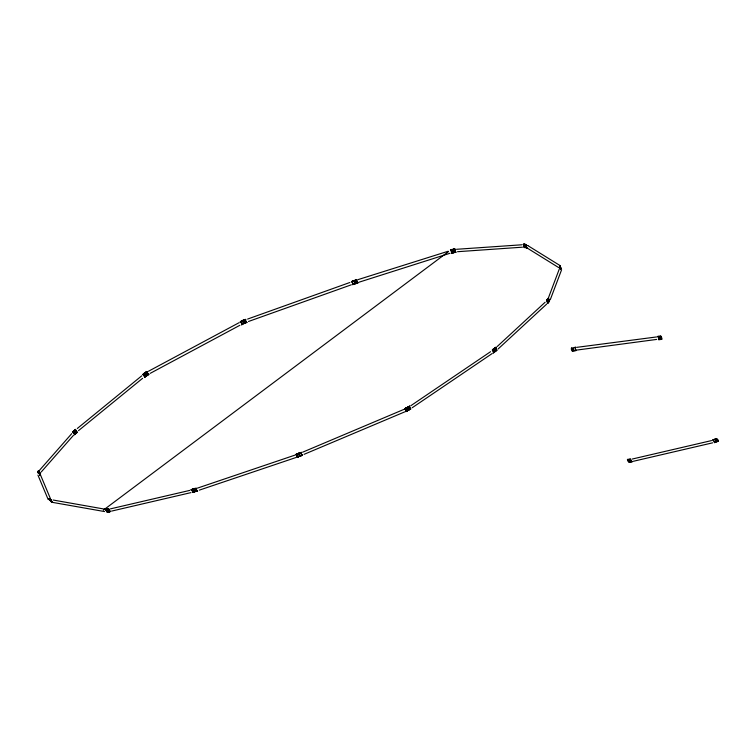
<?xml version="1.0" encoding="UTF-8"?>
<svg xmlns="http://www.w3.org/2000/svg" width="756" height="756" viewBox="0 0 756 756"><rect width="100%" height="100%" fill="white"/><g stroke="black" fill="none" stroke-linecap="round" stroke-linejoin="round"><path stroke-width="1.13" d="M145.284 374.381L146.078 374.73L145.492 374.759M145.341 374.088C147.524 374.381 144.349 373.842 146.191 374.116M659.799 337.781L660.347 337.497M660.546 337.941L659.837 338.159M494.566 350.274L495.01 349.574M494.934 350L494.509 350.406L494.471 349.688M354.791 281.723C354.091 283.528 355.32 281.241 354.413 281.827M355.235 282.13L354.517 282.621L355.036 282.555M407.304 408.826L408.24 408.675L407.493 409.223M408.013 408.457L407.408 409.005L407.796 408.372M407.371 409.147L407.985 409.308L408.145 408.618M408.259 408.92L407.919 408.391M453.165 251.436L453.222 250.453M453.354 250.633L453.411 251.427L452.806 250.973M298.166 456.766L297.892 456.633A2.712 2.457 -13.6 0 1 297.004 454.176L297.099 453.808A2.712 2.457 -13.6 0 0 298.11 456.69L302.532 455.301A2.929 2.655 -13.6 0 1 302.145 454.942A2.74 2.476 -13.6 0 1 301.597 454.29M196.465 491.192L196.484 490.909A2.712 2.07 30.4 0 0 195.02 488.641L194.793 488.423A2.712 2.07 30.4 0 1 196.503 491.079L192.723 492.468A2.929 2.23 30.4 0 0 192.723 492.08A2.74 2.088 30.4 0 0 192.515 491.324L192.081 490.653A2.74 2.088 30.4 0 0 191.618 490.209M718.105 441.428L718.181 441.296A2.712 2.07 30.4 0 0 716.471 438.641L712.691 440.02A2.929 2.23 30.4 0 1 713.295 440.417A2.74 2.088 30.4 0 1 713.768 440.871L714.193 441.532A2.74 2.088 30.4 0 1 714.401 442.288A2.929 2.23 30.4 0 1 714.401 442.676L718.162 441.117M242.638 324.126L242.6 324.097A2.712 2.693 -62.3 0 1 241.438 320.931L241.334 321.215A2.712 2.693 -62.3 0 0 242.326 323.918L246.947 322.481M50.954 500.689L50.331 499.848L51.058 500.623M50.387 500.047L50.794 500.576M299.527 455.103L299.603 454.639M573.029 349.092L573.615 349.716L573.53 348.951M143.678 373.568L143.649 373.87A2.712 2.41 73.4 0 0 144.935 376.441L145.294 376.545A2.712 2.41 73.4 0 1 143.782 373.54L147.401 371.517A2.929 2.599 73.4 0 0 147.382 371.98A2.74 2.429 73.4 0 0 147.543 372.878L147.921 373.634A2.74 2.429 73.4 0 0 148.526 374.277M193.876 490.464L193.895 489.992M493.47 352.967L496.38 350.255M547.958 300.964L548.119 300.17L547.996 301.058M524.806 245.634C525.581 245.842 524.702 246.286 525.401 245.719M525.118 246.409L525.297 245.7M526.233 245.246A2.929 1.172 71.2 0 1 526.27 244.708L524.04 244.32A2.712 1.087 71.2 0 0 524.305 246.21M37.904 472.283L38.764 470.667A2.929 0.813 60.1 0 0 38.934 471.073A2.74 0.756 60.1 0 0 39.34 471.876L39.785 472.585A2.74 0.756 60.1 0 0 40.153 473.067A2.929 0.813 60.1 0 0 40.55 473.502L39.718 474.825A2.929 0.624 59.3 0 1 39.945 475.222L40.153 473.71A2.712 0.576 59.3 0 0 38.329 470.988L37.913 472.623A2.929 0.624 59.3 0 1 38.14 472.859A2.74 0.576 59.3 0 1 38.424 473.199M38.329 470.988L38.112 472.5A2.929 0.624 59.3 0 1 38.471 472.887A2.74 0.576 59.3 0 1 38.821 473.341L39.057 473.672M39.737 475.335L39.822 473.568A2.712 0.576 59.3 0 0 39.69 473.303M245.794 322.396L245.766 322.699A2.712 2.674 -82 0 0 244.264 319.684L244.509 319.826M525.042 245.832L525.24 245.908M524.966 246.05L525.401 246.22M455.093 252.069L455.121 251.909A2.712 2.088 64.4 0 0 454.129 249.206L453.997 249.083M495.057 350.245L494.358 349.716L494.934 349.697M243.98 322.084L243.13 321.669L243.99 321.716M661.698 339.368L661.746 339.132A2.712 1.673 67.9 0 0 660.999 336.373L657.701 336.448A2.929 1.805 67.9 0 1 658.098 337.025A2.74 1.682 67.9 0 1 658.381 337.63L658.599 338.433A2.74 1.682 67.9 0 1 658.637 339.274A2.929 1.805 67.9 0 1 658.58 339.671L661.698 339.368L658.76 339.595A2.929 1.805 67.9 0 0 658.826 338.981A2.74 1.682 67.9 0 0 658.778 338.367L658.552 337.554A2.74 1.682 67.9 0 0 658.145 336.741A2.929 1.805 67.9 0 0 657.881 336.373L660.82 336.146M453.099 251.19C452.485 249.943 453.231 252.353 453.732 250.935M107.465 511.935L107.607 511.784A2.712 1.455 43.1 0 1 105.887 509.128L105.764 509.487A2.712 1.455 43.1 0 0 107.229 511.746L110.442 511.623A2.929 1.569 43.1 0 1 109.885 511.16A2.74 1.465 43.1 0 1 109.45 510.669L109.025 510.007A2.74 1.465 43.1 0 1 108.769 509.308A2.929 1.569 43.1 0 1 108.732 508.977M627.565 459.346A2.712 1.455 43.1 0 0 629.285 462.001L628.907 461.963A2.712 1.455 43.1 0 1 627.442 459.695L630.551 459.034A2.929 1.569 43.1 0 0 630.589 459.374A2.74 1.465 43.1 0 0 630.844 460.064L631.269 460.735A2.74 1.465 43.1 0 0 631.893 461.396M196.995 490.616A2.929 2.334 26.6 0 0 197.571 491.05L193.309 491.825A2.712 2.155 26.6 0 1 192.081 489.548L196.239 488.178A2.929 2.334 26.6 0 0 196.182 488.763M301.417 455.235L297.127 457.352A2.929 2.637 -4.7 0 0 297.193 456.926A2.74 2.457 -4.7 0 0 297.099 456.114L296.957 455.651M571.489 348.176L575.533 347.212A2.929 2.457 61 0 0 575.392 347.864A2.74 2.296 61 0 0 575.401 348.497L575.505 349.366A2.74 2.296 61 0 0 575.977 350.151A2.929 2.457 61 0 0 576.289 350.5L572.292 350.897M660.432 337.856C659.119 336.618 660.564 339.34 660.168 337.573M406.775 410.971A2.712 2.296 -62.3 0 1 405.887 408.505L405.868 408.297M405.887 408.505L409.676 406.01A2.929 2.476 -62.3 0 0 409.591 406.473A2.74 2.315 -62.3 0 0 409.62 407.342L409.875 408.07A2.74 2.315 -62.3 0 0 410.385 408.675A2.929 2.476 -62.3 0 0 410.716 408.892M142.742 374.513L146.069 372.046A2.712 2.315 71.5 0 1 147.855 374.872L144.528 377.348A2.929 2.504 71.5 0 0 144.443 376.63A2.74 2.334 71.5 0 0 144.235 375.997L144.037 375.628M39.189 473.322L38.915 472.462L39.425 473.275M352.617 281.364L352.655 281.109A2.712 2.542 57.5 0 0 353.808 284.275L353.61 284.067M299.168 455.159C300.633 454.006 297.325 454.677 299.385 454.422M408.722 406.737L404.734 408.788A2.929 2.542 -55.6 0 1 405.244 409.166A2.74 2.372 -55.6 0 1 405.594 409.62L405.849 410.347A2.74 2.372 -55.6 0 1 405.868 411.207A2.929 2.542 -55.6 0 1 405.774 411.67L409.837 409.327A2.712 2.353 -55.6 0 0 408.949 406.87L404.63 408.722M451.587 249.981A2.712 1.966 65.4 0 1 451.625 249.716L451.597 249.593M451.625 249.716L455.112 249.026A2.929 2.126 65.4 0 0 455.008 249.66A2.74 1.984 65.4 0 0 455.046 250.283L455.263 251.096A2.74 1.984 65.4 0 0 455.698 251.89M194.16 490.691L194.793 490.304L194.235 490.559M356.841 283.226L356.917 282.933A2.712 2.608 54.1 0 0 355.934 280.23L355.632 280.098A2.712 2.608 54.1 0 1 356.794 283.264L352.551 284.71A2.929 2.816 54.1 0 0 352.721 283.963A2.74 2.627 54.1 0 0 352.674 283.311M547.92 300.34L548.251 301.124L547.883 300.614M107.777 509.138L107.928 508.986A2.712 1.295 45.1 0 1 109.648 511.642L106.719 511.888A2.929 1.408 45.1 0 0 106.672 511.566A2.74 1.314 45.1 0 0 106.407 510.876L105.972 510.215A2.74 1.314 45.1 0 0 105.547 509.724A2.929 1.408 45.1 0 0 105.008 509.232L108.013 509.327A2.712 1.295 45.1 0 1 109.478 511.595M560.565 268.824L560.442 267.303L560.442 268.456M560.243 266.424L560.432 268.295L560.593 267.756M243.848 322.292L243.952 321.716M571.545 348.147L571.508 347.949A2.712 2.277 61 0 0 572.387 351.171M107.295 510.187C108.581 510.035 107.38 510.716 107.843 510.054M107.721 510.829L108.042 510.224M572.916 349.149L573.161 348.866M548.194 298.497L559.317 268.956M561.604 269.741L550.245 299.773M629.37 460.924C630.523 459.629 627.915 461.198 629.871 460.81M193.876 490.2L194.755 490.096M715.998 440.871L716.329 440.181M243.281 321.546L243.602 322.425L243.139 322.207M243.262 322.339L244.018 322.094M455.991 252.249L452.419 252.75A2.712 1.966 65.4 0 1 451.54 249.527L454.961 249.093A2.929 2.126 65.4 0 0 454.885 249.499A2.74 1.984 65.4 0 0 454.895 250.359L455.112 251.162A2.74 1.984 65.4 0 0 455.547 251.965A2.929 2.126 65.4 0 0 455.84 252.324L452.419 252.75M50.983 500.302L49.121 498.639A2.712 0.491 53.1 0 0 50.888 501.256L48.79 498.601L50.539 499.877M547.92 300.293L548.223 300.982L548.185 300.359M146.04 374.683L146.125 374.692M37.8 472.027L38.556 470.79M39.586 474.853L40.342 473.615A2.929 0.813 60.1 0 1 40.087 473.35A2.74 0.756 60.1 0 1 39.586 472.698L39.142 471.99A2.74 0.756 60.1 0 1 38.83 471.413M243.186 321.64L243.205 322.264M74.532 434.01A2.712 1.729 64.6 0 0 74.74 434.161L77.386 432.186A2.929 1.871 64.6 0 1 77.046 431.959A2.74 1.739 64.6 0 1 76.451 431.364L76.006 430.655A2.74 1.739 64.6 0 1 75.685 429.805A2.929 1.871 64.6 0 1 75.6 429.351L73.219 431.752A2.712 1.729 64.6 0 0 73.379 432.328M194.651 490.616L194.642 489.973M660.64 336.222L660.697 336.136A2.712 1.673 67.9 0 1 661.519 339.444M572.953 349.045L573.539 348.828M548.062 298.459L546.635 300.387A2.929 1.106 84 0 1 546.805 300.642A2.74 1.03 84 0 1 547.108 301.304L547.306 302.069A2.74 1.03 84 0 1 547.429 302.976A2.929 1.106 84 0 1 547.438 303.449L549.092 301.2A2.712 1.021 84 0 0 548.393 298.592L548.062 298.459A2.712 1.021 84 0 1 548.875 301.521L548.979 301.568M548.28 298.44L546.853 300.359A2.929 1.106 84 0 1 547.117 300.784A2.74 1.03 84 0 1 547.325 301.285L547.533 302.05A2.74 1.03 84 0 1 547.646 302.948A2.929 1.106 84 0 1 547.665 303.421L549.092 301.502M51.597 501.247L51.729 501.965L50.539 501.181M75.827 431.241A2.712 1.569 63.6 0 0 74.891 430.211L74.853 429.984A2.712 1.569 63.6 0 1 76.649 432.819L76.413 432.621A2.712 1.569 63.6 0 0 75.987 431.506M49.045 498.903L50.822 499.48M39.482 470.317L71.744 433.623M41.211 472.009L73.474 435.314M547.939 302.683L547.883 302.58A2.712 0.86 82.6 0 1 547.287 299.849L548.639 298.138A2.929 0.926 82.6 0 0 548.658 298.601A2.74 0.869 82.6 0 0 548.762 299.508L548.932 300.302A2.74 0.869 82.6 0 0 549.111 300.85A2.929 0.926 82.6 0 0 549.338 301.342L547.864 302.769A2.712 0.86 82.6 0 1 547.164 299.574L548.412 298.166A2.929 0.926 82.6 0 0 548.45 298.875M547.864 302.769L549.111 301.37A2.929 0.926 82.6 0 1 548.96 301.068A2.74 0.869 82.6 0 1 548.705 300.33L548.525 299.537A2.74 0.869 82.6 0 1 548.478 299.178M451.606 252.797A2.929 2.259 64.4 0 1 451.549 253.232L455.14 252.145L451.691 253.165A2.929 2.259 64.4 0 0 451.738 252.495M145.369 374.04L145.927 373.918M716.272 440.88L715.696 440.162M141.759 375.817L77.32 428.472M74.853 429.984L72.671 431.988A2.929 1.701 63.6 0 1 72.992 432.215A2.74 1.588 63.6 0 1 73.578 432.819L74.022 433.528A2.74 1.588 63.6 0 1 74.277 434.133A2.929 1.701 63.6 0 1 74.457 434.813L76.649 432.819M497.268 346.465L545.114 302.258M498.1 348.988L546.654 304.12M354.98 282.593L355.207 282.007M73.171 431.468L75.43 429.436A2.929 1.871 64.6 0 0 75.581 430.126A2.74 1.739 64.6 0 0 75.836 430.731L76.28 431.44A2.74 1.739 64.6 0 0 76.876 432.045A2.929 1.871 64.6 0 0 77.216 432.262L74.957 434.294M78.539 430.608L142.601 378.321M495.303 347.675L492.25 350.066A2.929 2.013 -83.7 0 1 492.534 350.274A2.74 1.881 -83.7 0 1 492.978 350.86L493.243 351.587A2.74 1.881 -83.7 0 1 493.328 352.22A2.929 2.013 -83.7 0 1 493.299 352.948L496.172 350.538A2.712 1.862 -83.7 0 0 495.133 347.656L495.492 347.798M299.319 455.235L298.875 455.074M560.187 267.114C561.339 269.958 559.657 265.006 560.65 267.397M239.236 322.614L148.441 371.272M146.069 372.046L142.856 374.475A2.929 2.504 71.5 0 1 143.442 374.815A2.74 2.334 71.5 0 1 143.905 375.25M147.855 374.872L144.642 377.31A2.929 2.504 71.5 0 0 144.613 376.838A2.74 2.334 71.5 0 0 144.349 375.959L143.782 375.288A2.74 2.334 71.5 0 0 143.13 374.721M448.535 251.559L103.326 510.177M573.757 349.622L573.133 349.697M493.233 349.121L496.201 347.165A2.929 1.881 -86.5 0 0 496.144 347.637A2.74 1.758 -86.5 0 0 496.182 348.544L496.38 349.31A2.74 1.758 -86.5 0 0 496.645 349.811A2.929 1.881 -86.5 0 0 497.013 350.226L494.046 352.183A2.712 1.739 -86.5 0 1 493.233 349.121L493.375 349.433A2.712 1.739 -86.5 0 0 494.065 352.041M494.046 352.183L496.824 350.217A2.929 1.881 -86.5 0 1 496.579 349.962A2.74 1.758 -86.5 0 1 496.201 349.3L495.993 348.535A2.74 1.758 -86.5 0 1 495.955 347.883A2.929 1.881 -86.5 0 1 496.021 347.155M558.656 267.558L526.941 247.892L524.655 247.344A2.712 1.087 71.2 0 1 523.965 244.141L524.173 244.075M412.209 407.73L492.232 353.496M490.559 351.701L410.905 405.66M150.142 373.379L239.917 325.269M560.423 267.841L559.979 265.762L560.735 268.89M145.18 376.582L148.913 374.522M405.953 408.212L409.79 406.076M406.719 410.933L410.839 408.958A2.929 2.476 -62.3 0 1 410.338 408.59M403.789 409.45L302.561 452.23M358.949 282.224L450.056 253.251M244.264 319.684L240.124 321.791A2.929 2.892 -82 0 1 240.767 322.198A2.74 2.703 -82 0 1 241.211 322.68L241.589 323.436A2.74 2.703 -82 0 1 241.722 324.333A2.929 2.892 -82 0 1 241.674 324.806L245.766 322.699M408.618 406.671A2.712 2.353 -55.6 0 1 409.657 409.544L405.679 411.595A2.929 2.542 -55.6 0 0 405.774 411.141A2.74 2.372 -55.6 0 0 405.755 410.281L405.49 409.554A2.74 2.372 -55.6 0 0 404.98 408.949M715.771 440.03L715.592 440.606M354.432 281.79L354.961 281.723M304.063 454.347L404.725 411.878M248.488 321.48L351.37 284.785M349.886 282.489L247.609 319.07M294.906 455.14L197.335 488.168M295.728 454.507L299.952 452.712L295.728 454.611A2.929 2.637 -4.7 0 1 296.324 454.98A2.74 2.457 -4.7 0 1 296.749 455.424L296.957 455.755M193.527 492.062L193.593 491.929A2.712 2.155 26.6 0 1 192.204 489.179M405.84 408.155L405.915 408.127A2.712 2.296 -62.3 0 0 406.879 411.037L406.983 411.094M241.419 320.922L245.785 319.315A2.929 2.92 -62.3 0 0 245.634 320.024M577.253 350.019L656.671 339.425M199.367 490.124L295.965 457.522M355.689 280.06L351.389 281.544A2.929 2.816 54.1 0 1 351.814 281.799A2.74 2.627 54.1 0 1 352.381 282.527L352.504 282.942M297.089 453.912L301.464 452.315A2.929 2.655 -13.6 0 0 301.313 452.967A2.74 2.476 -13.6 0 0 301.342 453.572L301.455 454.044M298.11 456.69L302.504 455.197A2.929 2.655 -13.6 0 1 301.994 454.876A2.74 2.476 -13.6 0 1 301.625 454.394L301.436 453.94M191.003 489.812L194.793 488.423M196.503 491.079L192.799 492.326A2.929 2.23 30.4 0 0 192.771 491.74A2.74 2.088 30.4 0 0 192.591 491.192L192.166 490.521A2.74 2.088 30.4 0 0 191.495 489.926M716.471 438.641L712.766 439.888A2.929 2.23 30.4 0 1 713.173 440.134A2.74 2.088 30.4 0 1 713.844 440.739L714.278 441.4A2.74 2.088 30.4 0 1 714.448 441.948A2.929 2.23 30.4 0 1 714.477 442.543L718.181 441.296M352.655 281.109L356.87 279.673A2.929 2.75 57.5 0 0 356.766 280.372M353.808 284.275L358.032 282.839M448.166 251.247L357.994 279.635M454.743 249.877A2.712 2.088 64.4 0 0 454.195 249.168L450.387 250.066A2.929 2.259 64.4 0 1 450.878 250.576M656.643 336.93L576.592 347.373M192.137 489.312L196.173 488.3A2.929 2.334 26.6 0 0 196.116 488.688M193.593 491.929L197.637 490.918A2.929 2.334 26.6 0 1 197.25 490.653A2.74 2.173 26.6 0 1 196.645 490.011M189.86 490.379L110.452 508.864M111.567 511.103L190.966 492.619M711.538 440.587L632.129 459.072M633.245 461.311L712.643 442.827M716.225 440.852L715.913 440.767M572.5 351.115L576.412 350.434A2.929 2.457 61 0 1 576.091 350.094A2.74 2.296 61 0 1 575.618 349.31M105.746 509.279L108.864 508.826A2.929 1.569 43.1 0 0 108.911 509.157A2.74 1.465 43.1 0 0 109.157 509.856L109.592 510.517A2.74 1.465 43.1 0 0 110.215 511.179A2.929 1.569 43.1 0 0 110.584 511.481L107.607 511.784M627.433 459.497L630.409 459.185A2.929 1.569 43.1 0 0 630.447 459.516A2.74 1.465 43.1 0 0 630.702 460.215L631.128 460.886A2.74 1.465 43.1 0 0 631.572 461.368M629.285 462.001L632.262 461.689A2.929 1.569 43.1 0 1 631.704 461.217M629.143 462.143L632.12 461.84M521.867 244.783L456.529 249.291M457.541 251.701L522.434 247.184M107.928 508.986L105.16 509.081A2.929 1.408 45.1 0 1 105.519 509.393A2.74 1.314 45.1 0 1 106.123 510.064L106.558 510.735A2.74 1.314 45.1 0 1 106.823 511.415A2.929 1.408 45.1 0 1 106.87 511.736L109.648 511.642M526.157 245.341A2.712 1.247 70.2 0 0 525.77 244.538L523.161 244.33A2.929 1.351 70.2 0 1 523.502 244.935A2.74 1.257 70.2 0 1 523.757 245.539L523.974 246.352A2.74 1.257 70.2 0 1 524.059 247.174A2.929 1.351 70.2 0 1 524.04 247.552L526.393 247.599M453.987 248.979L453.874 248.97A2.712 2.088 64.4 0 1 455.008 252.211L455.065 252.23M107.428 510.083L108.051 510.725M525.618 244.292L525.411 244.368A2.712 1.247 70.2 0 1 526.289 247.59M524.655 247.344L524.74 247.014A2.712 1.087 71.2 0 1 524.617 246.74M104.574 511.566L52.759 502.419M53.109 500.028L104.545 509.119M75.024 431.648C74.031 432.073 76.224 432.498 74.617 432.101M523.965 244.141L526.063 244.774A2.929 1.172 71.2 0 0 526.025 245.124A2.74 1.096 71.2 0 0 526.072 245.898L526.252 246.702A2.74 1.096 71.2 0 0 526.46 247.325A2.929 1.172 71.2 0 0 526.762 247.977M145.946 372.084L146.258 372.179A2.712 2.315 71.5 0 1 147.732 374.617L147.798 374.778M527.386 245.416L527.924 245.681M300.226 452.948L299.962 452.816A2.712 2.438 -4.7 0 1 301.36 455.566L297.117 457.248A2.929 2.637 -4.7 0 0 297.184 456.822A2.74 2.457 -4.7 0 0 297.089 456.01M48.989 498.743L50.633 499.622A2.929 0.529 53.1 0 0 50.737 499.886A2.74 0.501 53.1 0 0 51.077 500.51M50.888 501.256L52.533 502.126A2.929 0.529 53.1 0 1 52.24 501.767M50.699 501.398L52.344 502.267A2.929 0.529 53.1 0 1 51.89 501.71M716.395 438.773L716.66 438.924A2.712 2.07 30.4 0 1 718.124 441.183M51.928 501.823L50.652 500.888M528.179 245.823L559.894 265.479M74.853 430.079L74.976 430.164A2.712 1.569 63.6 0 1 76.498 432.583L76.536 432.753M629.72 460.602L629.02 460.47M50.643 500.122L49.121 498.639M107.947 509.138L108.089 509.251A2.712 1.295 45.1 0 1 109.554 511.519L109.497 511.793M50.302 500.094L50.699 500.652L50.35 500.217M39.227 473.199L38.877 472.528L39.085 473.01M38.934 472.566L39.303 473.199M50.718 501.237L50.605 501.096A2.712 0.491 53.1 0 1 49.14 498.837L49.102 498.733M74.655 432.366L75.279 432.139M107.513 510.527L107.267 510.338M51.313 500.793L51.795 501.823M51.37 501.096L51.512 501.171A2.74 0.501 53.1 0 0 51.72 501.474M51.115 500.935L51.729 501.965M196.579 490.143L196.286 489.321A2.74 2.173 26.6 0 1 196.182 488.556M560.423 266.547L559.799 265.488L560.054 266.462M560.196 266.603L559.563 265.545L560.262 268.749M524.711 247.203L524.636 247.051A2.712 1.087 71.2 0 1 524.513 246.777M246.002 321.489L245.681 320.676A2.74 2.722 -62.3 0 1 245.662 319.769M409.998 408.127L409.733 407.408M560.47 267.359L560.801 268.777L560.489 267.756M560.234 267.227L560.678 268.626M560.319 267.35L560.555 268.437M451.228 251.124L451.521 251.928M40.248 474.333L50.52 498.875M37.951 475.108L48.233 499.65M37.942 472.065L38.008 472.226A2.712 0.756 60.1 0 0 38.254 472.746M356.823 281.015L357.04 281.856A2.74 2.57 57.5 0 0 357.597 282.583A2.929 2.75 57.5 0 0 357.966 282.876M356.86 281.468L356.747 281.062A2.74 2.57 57.5 0 1 356.709 280.174M352.561 282.905L352.617 283.358A2.74 2.627 54.1 0 1 352.646 284.256M559.865 265.829L560.158 266.962L560.101 265.772M560.338 267.161L560.971 268.834M560.527 267.652L560.659 268.229M560.366 268.068L560.29 267.7M560.621 268.72L560.177 266.698M575.363 348.97L575.288 348.563A2.74 2.296 61 0 1 575.307 347.694A2.929 2.457 61 0 1 575.42 347.278M548.979 301.389L548.979 301.209A2.712 1.021 84 0 0 548.289 298.601M524.248 245.587A2.712 1.087 71.2 0 1 524.144 244.282M526.97 247.902A2.929 1.172 71.2 0 1 526.771 247.486M450.529 250A2.929 2.259 64.4 0 1 450.86 250.312A2.74 2.107 64.4 0 1 451.37 251.058L451.663 251.852A2.74 2.107 64.4 0 1 451.738 252.731M295.662 454.469A2.929 2.637 -4.7 0 1 296.059 454.706M296.125 454.734A2.74 2.457 -4.7 0 1 296.739 455.32M301.493 452.419A2.929 2.655 -13.6 0 0 301.37 452.844A2.74 2.476 -13.6 0 0 301.36 453.676M404.687 408.646A2.929 2.542 -55.6 0 1 405.027 408.873M492.43 350.085A2.929 2.013 -83.7 0 1 492.846 350.434A2.74 1.881 -83.7 0 1 493.158 350.878L493.422 351.606A2.74 1.881 -83.7 0 1 493.507 352.485M241.674 324.078A2.929 2.892 -82 0 1 241.636 324.806M240.531 322.037A2.74 2.703 -82 0 1 241.173 322.67M241.551 323.426A2.74 2.703 -82 0 1 241.674 324.078M147.297 371.546A2.929 2.599 73.4 0 0 147.288 372.264A2.74 2.429 73.4 0 0 147.439 372.916L147.817 373.662A2.74 2.429 73.4 0 0 148.422 374.315A2.929 2.599 73.4 0 0 148.8 374.56M246.919 322.472A2.929 2.92 -62.3 0 1 246.361 322.009M246.541 322.179A2.74 2.722 -62.3 0 1 245.974 321.47M351.767 281.846A2.74 2.627 54.1 0 1 352.324 282.564M38.263 471.253A2.712 0.576 59.3 0 1 38.414 471.413M38.896 472.037A2.712 0.576 59.3 0 1 39.388 472.784M50.926 499.773A2.929 0.529 53.1 0 1 50.737 499.347M51.115 500.103A2.74 0.501 53.1 0 1 51.011 499.905M523.369 244.254A2.929 1.351 70.2 0 1 523.596 244.642A2.74 1.257 70.2 0 1 523.965 245.473L524.182 246.276A2.74 1.257 70.2 0 1 524.258 246.881A2.929 1.351 70.2 0 1 524.248 247.486M451.701 251.124A2.712 1.966 65.4 0 1 451.587 250.548M191.088 489.68A2.929 2.23 30.4 0 1 191.693 490.077M38.745 471.271A2.929 0.813 60.1 0 1 38.471 470.648M39.794 474.74A2.712 0.756 60.1 0 1 39.633 474.579M38.49 472.954A2.712 0.756 60.1 0 1 37.998 471.905M72.841 431.903A2.929 1.701 63.6 0 1 73.171 432.13A2.74 1.588 63.6 0 1 73.748 432.734L74.201 433.443A2.74 1.588 63.6 0 1 74.532 434.284A2.929 1.701 63.6 0 1 74.636 434.728M75.127 434.218A2.712 1.729 64.6 0 1 73.341 431.383M453.09 250.51L453.137 250.52"/></g></svg>
